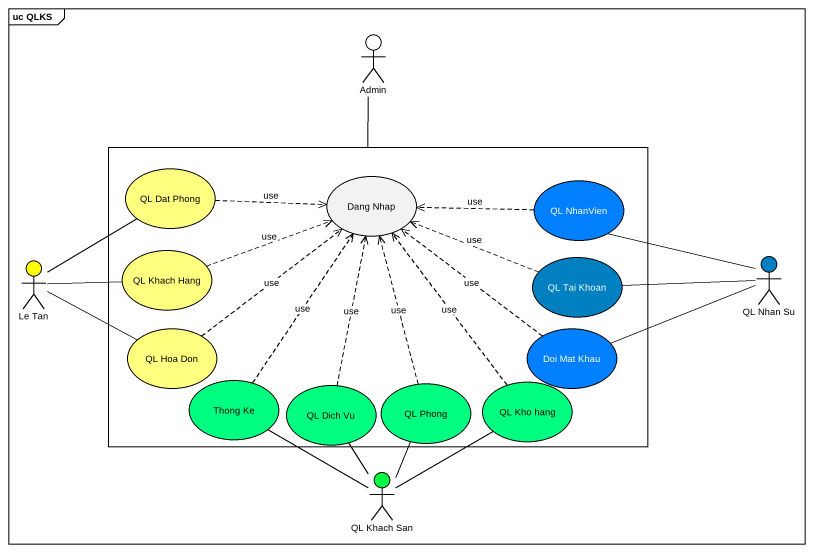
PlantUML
@startuml
mainframe uc QLKS
actor Admin
rectangle " " as rectangle1 {
  usecase "QL Dat Phong" as QL_Dat_Phong #FFFF80
  usecase "Dang Nhap" as Dang_Nhap
  usecase "QL NhanVien" as QL_NhanVien #0080FF
  usecase "QL Khach Hang" as QL_Khach_Hang #FFFF80
  usecase "QL Tai Khoan" as QL_Tai_Khoan #0080C0
  usecase "QL Hoa Don" as QL_Hoa_Don #FFFF80
  usecase "Doi Mat Khau" as Doi_Mat_Khau #0080FF
  usecase "Thong Ke" as Thong_Ke #00FF80
  usecase "QL Dich Vu" as QL_Dich_Vu #00FF80
  usecase "QL Phong" as QL_Phong #00FF80
  usecase "QL Kho hang" as QL_Kho_hang #00FF80
}
actor "Le Tan" as Le_Tan #FFFF00
actor "QL Nhan Su" as QL_Nhan_Su #0080C0
actor "QL Khach San" as QL_Khach_San #00FF40
Admin -- rectangle1
QL_Dat_Phong .right.> Dang_Nhap : use
QL_NhanVien .left.> Dang_Nhap : use
Le_Tan -up- QL_Dat_Phong
Le_Tan -right- QL_Khach_Hang
Le_Tan -right- QL_Hoa_Don
QL_Khach_Hang .right.> Dang_Nhap : use
QL_Tai_Khoan .left.> Dang_Nhap : use
QL_Nhan_Su -left- QL_NhanVien
QL_Nhan_Su -left- QL_Tai_Khoan
QL_Nhan_Su -left- Doi_Mat_Khau
QL_Hoa_Don .up.> Dang_Nhap : use
Doi_Mat_Khau .up.> Dang_Nhap : use
Thong_Ke .up.> Dang_Nhap : use
Thong_Ke -- QL_Khach_San
QL_Dich_Vu .up.> Dang_Nhap : use
QL_Dich_Vu -- QL_Khach_San
QL_Phong .up.> Dang_Nhap : use
QL_Kho_hang .up.> Dang_Nhap : use
QL_Khach_San -up- QL_Phong
QL_Khach_San -up- QL_Kho_hang
@enduml
